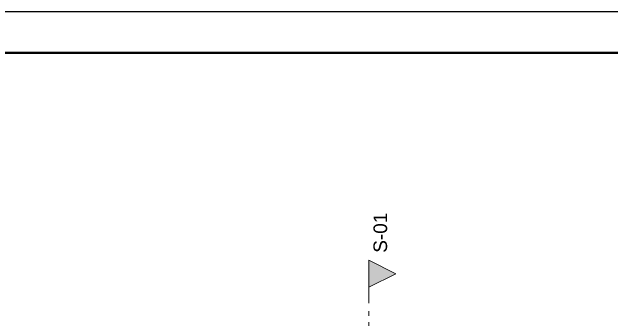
# Model space of a CAD drawing. Header units: metres. Extents: x 173 to 310, y -9 to 45.
# Drawn here: x 289.26 to 302.49, y 15.22 to 22 of the extents above; entities that cross this region are included whole.
import ezdxf

# ---------------------------------------------------------------- set-up
doc = ezdxf.new("R2010")
doc.units = ezdxf.units.M
doc.header["$MEASUREMENT"] = 0
doc.linetypes.add('Punto&Rayas', pattern=[0.670278, 0.352778, -0.176389, 0, -0.141111])
doc.layers.add('Marcador - Secciones_Pluma_Nº__25', color=7, linetype='Continuous', lineweight=0, true_color=0x555555)
doc.layers.add('Marcador - Secciones_Pluma_Nº__85', color=7, linetype='Continuous', lineweight=0, true_color=0x80aa00)
doc.styles.add('Estilo_Generado_1', font='arial.ttf')

msp = doc.modelspace()

# ---------------------------------------------------------------- hatches: boundary and pattern name
at = {"layer": 'Marcador - Secciones_Pluma_Nº__25', "linetype": 'Continuous', "lineweight": 0, "true_color": 0x555555}
msp.add_hatch(color=251, dxfattribs=at).paths.add_polyline_path([(297.138, 16.52), (297.138, 15.92), (297.738, 16.22)])

# ---------------------------------------------------------------- linework, layer by layer
msp.add_lwpolyline([(266.792, -8.502), (309.792, -8.502), (309.792, 21.998), (266.792, 21.998)], close=True)
msp.add_lwpolyline([(266.792, -8.502), (309.792, -8.502), (309.792, 21.998), (266.792, 21.998)], close=True)
at = {"lineweight": 40}
msp.add_lwpolyline([(267.692, -7.602), (308.892, -7.602), (308.892, 21.098), (267.692, 21.098)], close=True, dxfattribs=at)
at = {"layer": 'Marcador - Secciones_Pluma_Nº__25', "color": 251, "linetype": 'Continuous', "lineweight": 0, "true_color": 0x555555, "flags": 128}
msp.add_lwpolyline([(297.138, 16.52), (297.138, 15.92), (297.738, 16.22)], close=True, dxfattribs=at)
at = {"layer": 'Marcador - Secciones_Pluma_Nº__85', "color": 64, "linetype": 'Punto&Rayas', "lineweight": 0, "true_color": 0x80aa00}
msp.add_line((297.138, 15.92), (297.138, -2.221), dxfattribs=at)

# ---------------------------------------------------------------- texts
at = {"layer": 'Marcador - Secciones_Pluma_Nº__25', "color": 251, "lineweight": 0, "true_color": 0x555555, "insert": (297.546, 17.567), "char_height": 0.3, "attachment_point": 9, "rotation": 90, "style": 'Estilo_Generado_1'}
msp.add_mtext('\\A1;\\pxqr,t0;S-01', dxfattribs=at)

doc.saveas('drawing.dxf')
